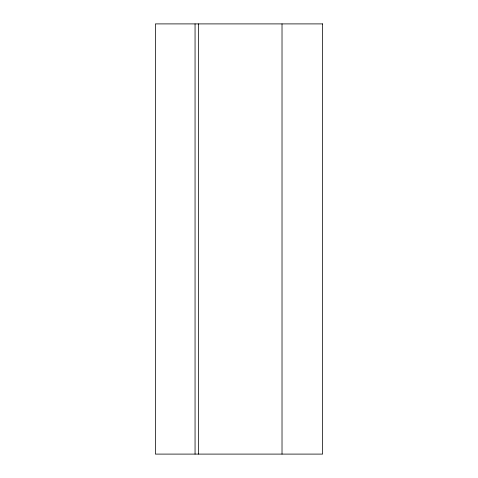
<?xml version="1.0" encoding="UTF-8"?>
<svg xmlns="http://www.w3.org/2000/svg" width="478" height="478" viewBox="0 0 478 478"><rect width="100%" height="100%" fill="white"/><g stroke="black" fill="none" stroke-linecap="round" stroke-linejoin="round"><path stroke-width="0.72" d="M282.02 23.9L282.02 454.1M198.418 23.9L198.418 454.1M195.054 23.9L195.054 454.1M322.602 23.9L155.398 23.9L155.398 454.1L322.602 454.1L322.602 23.9"/></g></svg>
